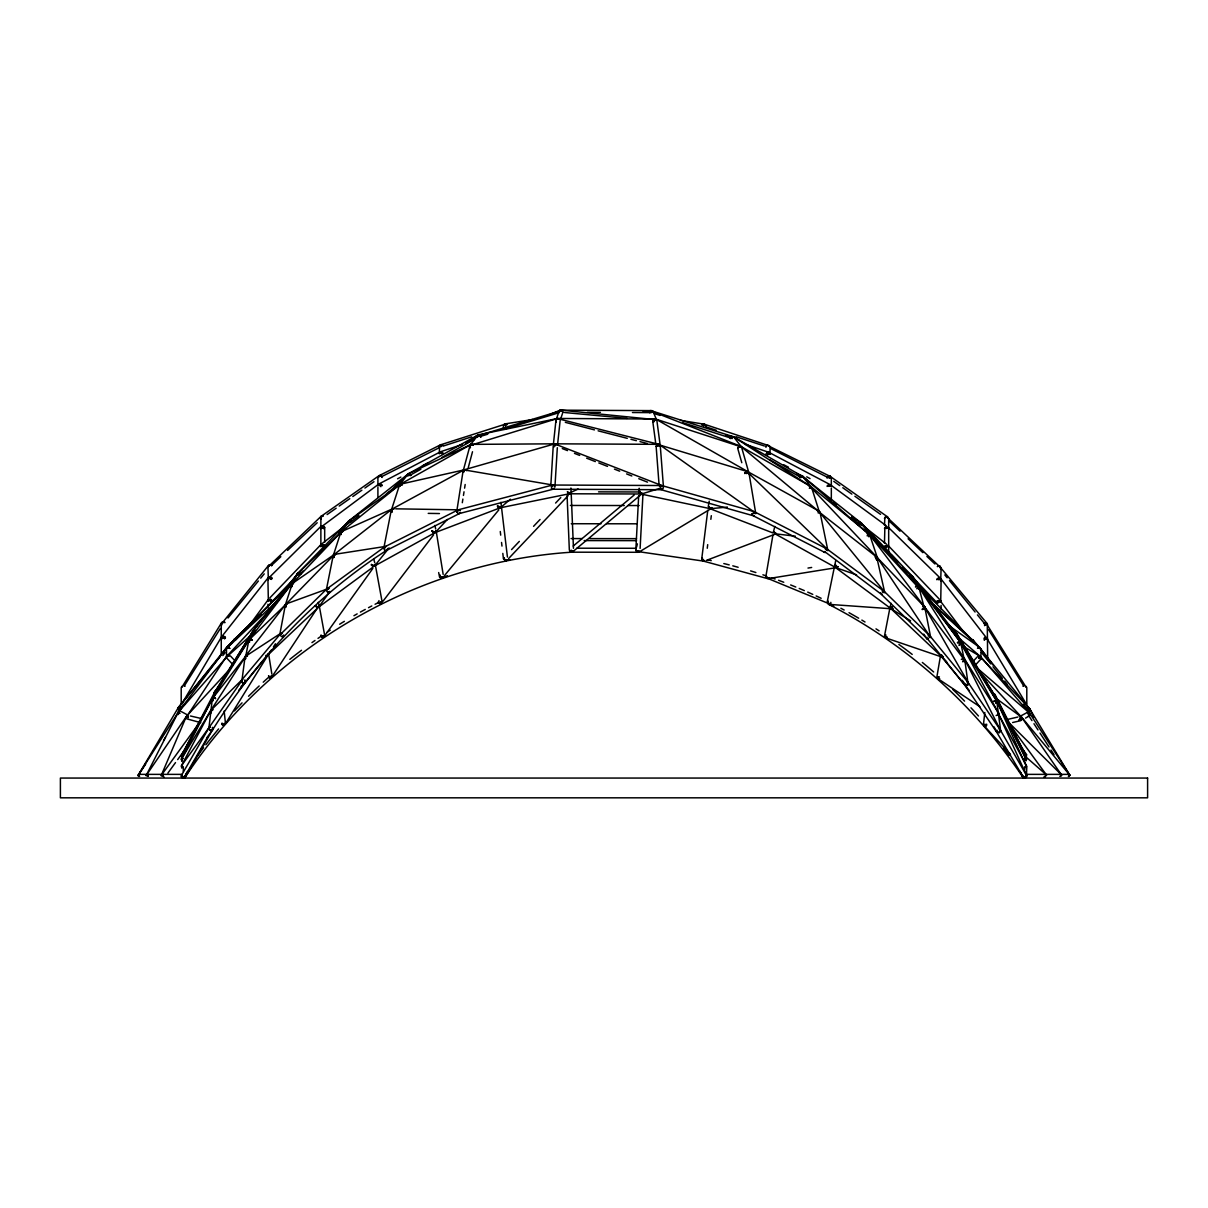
<?xml version="1.0" encoding="UTF-8"?>
<svg xmlns="http://www.w3.org/2000/svg" width="1208" height="1208" viewBox="0 0 1208 1208"><rect width="100%" height="100%" fill="white"/><g stroke="black" fill="none" stroke-linecap="round" stroke-linejoin="round"><path stroke-width="1.5" d="M184.296 777.106L184.9 777.575C270.079 647.835 416.7 562.324 571.58 552.192L571.444 550.199L571.716 552.177M555.363 445.827L555.71 443.819M960.904 642.883L959.031 645.449L960.813 643.864L960.224 642.233L996.887 701.319L996.162 703.283L996.932 702.301L996.147 700.746M941.41 655.098L941.878 657.031L885.766 637.899L885.796 634.774M651.308 410.614L651.293 411.384L651.308 410.614L560.844 410.176L560.829 410.946L560.437 410.176L559.274 412.185M739.779 447.202L741.123 447.202L740.081 446.386M819.447 512.041L741.138 446.598M335.688 554.578L333.378 555.287L334.027 557.447L334.057 554.578L392.177 509.006L393.823 508.991M725.57 435.106L733.996 437.311L741.47 446.96L655.597 419.04L558.051 418.466L558.066 419.236M912.206 576.548L902.391 567.367M441.328 577.303L442.339 577.303M802.49 476.586L801.735 475.559M869.322 534.827L802.505 475.982M819.719 513.023L811.474 487.126L801.78 475.559M859.341 522.687L858.284 523.442L859.311 522.656L861.666 523.442L869.639 534.57L877.325 557.643L930.704 637.582L924.8 607.216L877.355 557.734L875.015 556.903L877.355 557.719L876.721 559.893M435.106 532.592L435.861 530.841L435.288 532.426L433.31 532.562L431.966 530.841L433.34 532.698L434.835 532.713L498.496 508.462M830.787 603.532L830.847 602.354M182.076 760.965L181.442 759.032L212.472 698.556L248.788 640.18L252.079 640.059M635.816 550.274L638.685 495.748M640.119 548.402L642.973 493.861M828.462 603.517L828.416 604.226C906.755 644.438 974.176 704.355 1023.1 777.575L1023.705 777.106M918.835 588.085L869.126 534.117L867.359 533.891M260.958 614.253L234.563 639.077L236.738 638.383M550.833 485.254L553.234 445.827M554.925 487.126L557.326 447.7M702.361 557.93L702.799 560.331L704.053 560.361M327.715 592.177L330.011 591.497L327.7 592.388L326.236 590.395L333.031 556.36L334.42 554.457L285.405 604.71L245.043 656.699L245.617 658.828L245.133 656.548M1010.522 754.396L984.022 725.721L984.686 724.287M638.881 491.988L639.168 488.228M748.356 473.596L748.054 471.799L655.899 419.146L653.437 422.075M819.462 513.023L819.266 511.437L818.103 512.041M387.315 549.882C316.103 595.453 257.576 658.315 212.714 729.677L210.464 730.447L208.848 728.545L212.246 699.523L212.623 698.315L214.964 697.56M659.145 446.326L658.994 444.393L557.311 418.542L478.172 434.895L470.123 445.148L463.449 469.927M986.604 725.525L986.725 724.287M181.819 761.131L181.532 758.881L210.796 710.44L211.596 709.866L211.189 712.599L210.751 710.515L245.798 656.05L212.593 698.36L181.487 755.498L181.91 757.612M210.856 710.349L211.823 709.609L210.902 712.629L210.856 710.349L241.6 680.134L281.056 633.113L245.088 656.608L241.676 682.414M918.714 588.085L918.82 587.058L917.159 586.469M553.43 444.016L555.937 420.475L559.138 410.946L561.403 410.176L562.158 410.946L561.176 410.222M557.643 444.016L560.15 420.475M639.545 490.78L640.769 493.936M972.984 640.512L933.754 604.649M984.822 712.509L983.463 724.287L986.272 726.084M707.782 510.259L701.712 559.123L702.059 558.081M707.254 548.266L707.707 544.657M710.848 519.319L711.301 515.695M994.894 695.597L993.354 694.132M977.242 668.16L1029.367 712.886L1028.703 714.441L1029.729 713.294L1027.238 712.478L1019.401 716.676L1021.817 717.507L1061.726 775.219L1059.824 776.366M1026.498 756.555L994.999 694.721M506.333 560.059L509.776 559.787M290.207 585.065L290.373 583.887L290.011 585.065M811.232 488.319L810.915 486.582L733.452 436.783L731.897 437.447M869.413 535.793L869.096 534.057L810.915 486.582L740.836 446.386M234.488 640.3L234.654 639.107L235.711 639.545L235.001 638.866L226.847 647.216L178.407 707.465L138.24 775.128L139.418 776.366M478.006 435.695L560.014 410.992M767.291 445.163L769.647 445.933L704.445 424.25L703.811 426.046L704.128 424.189L680.331 420.339M456.971 510.018L462.966 471.739L464.401 469.746L554.608 443.895L662.256 485.707L659.719 486.492M462.302 502.724L462.875 499.085M463.449 495.431L464.023 491.792M464.597 488.138L465.171 484.499M184.144 777.605L207.836 736.593M772.863 535.355L765.857 576.594L768.696 578.315M943.388 657.016L940.594 655.098L936.895 676.857L938.42 678.639M559.032 412.185L560.059 410.222L561.494 410.191L656.14 419.72M465.82 443.517L478.006 434.971L476.949 436.888L478.172 434.895L479.501 434.88L480.935 436.873L479.47 434.895M245.239 658.994L248.863 640.059L251.264 639.198M955.83 635.68L956.147 633.671M994.803 695.597L957.385 634.774L996.811 701.199L1000.677 731.172L999.167 732.909M708.235 506.65L709.232 501.169M248.863 640.059L214.194 692.939L253.303 630.757M885.645 637.356L887.321 637.733M996.147 698.39L1021.409 717.024L1019.205 720.285M290.615 583.539L227.119 646.884L227.497 648.409M827.133 602.354L835.74 560.452M889.737 608.787L884.482 635.967L886.023 637.733M410.207 473.536L407.821 474.382L399.546 484.921L391.15 510.803L383.736 548.462L385.11 546.665L458.209 509.821L552.584 485.027L661.667 485.525L754.275 511.679L826.544 548.704M1026.422 755.906L1021.53 747.495M292.306 583.539L291.279 584.294L291.445 586.726L291.294 584.31L297.349 573.86L298.421 573.09L300.762 573.845L299.675 573.12M242.597 679.591L209.165 727.412L181.517 775.264L181.608 777.454M184.175 778.163L185.322 776.366L183.963 777.137M649.678 412.623L650.719 410.629M213.182 709.685L210.841 710.395L210.992 712.765M462.966 471.739L464.325 469.836L400.588 484.151L348.568 521.192L348.584 523.653L348.508 521.282L338.769 532.653M399.984 484.604L399.153 486.144L400.467 484.212L401.871 484.166M236.451 639.44L234.699 638.896L235.092 640.3M956.54 634.774L912.146 575.99M996.404 701.018L995.936 703.101M1026.453 766.702L996.962 701.516M247.398 656.019L245.088 656.684L245.315 658.934M636.601 547.073L637.371 543.872M472.388 445.269L470.773 444.574L400.195 484.332L341.381 531.656L291.234 584.476L248.908 640.059L248.969 642.384L248.923 639.953L252.895 631.029L291.234 584.355L293.574 583.615M286.387 603.864L285.556 607.02L285.058 605.797L292.276 583.615L291.611 584.053M956.177 633.958L954.697 633.566L956.268 633.249L955.875 634.774M964.694 660.459L924.875 607.322L923.048 606.643L924.875 607.322L924.724 609.557L918.805 586.922L912.523 576.291L910.168 575.506L909.126 576.276L910.198 575.536M995.709 700.429L996.751 701.153L995.966 702.301M968.227 684.996L964.709 659.296L1000.511 730.357L998.246 732.486L996.857 731.172M181.608 758.79L182.076 759.953M229.354 655.114L227.919 655.114L226.545 657.031L226.47 648.409L227.799 646.476L229.233 646.491M234.231 640.3L234.518 639.107M891.066 606.975L891.051 608.756M470.909 445.193L557.311 418.542L557.13 419.282M975.822 664.596L980.76 659.236L981.138 649.496L973.346 640.27L971.141 639.53M210.162 726.642L209.059 727.911L209.392 729.723M207.157 737.348L212.683 729.723L212.502 727.367L212.668 729.617L185.096 777.484M828.16 601.116L828.718 604.347L892.893 608.877M349.369 520.572L340.837 532.154L341.018 534.6L341.381 531.656L392.54 508.825L391.709 512.026L392.177 509.006M775.34 532.924L774.932 533.649L773.467 531.777L774.841 526.446M861.41 524.665L861.274 523.064L802.671 476.511M178.361 709.942L179.343 706.755L181.759 707.51M399.32 486.144L400.588 484.151M463.147 471.739L464.355 469.912M244.967 680.255L245.043 682.535L242.808 683.29L241.283 681.342L242.582 679.394M861.077 524.665L861.108 522.898L851.685 516.873M1021.802 719.877L1021.681 717.431L1019.914 718.654M468.221 467.783L472.509 451.732M226.953 656.11L273.386 605.978M861.244 524.665L861.198 522.973L859.311 523.668L861.274 523.064L912.523 576.518M937.876 676.857L937.816 678.594L979.899 706.725M328.833 588.402L286.477 603.804L285.148 605.736L285.617 606.99M460.339 513.083L386.56 550.41L387.828 548.462M825.079 552.584L753.097 515.695L661.138 489.723L553.068 489.225L458.179 513.838L456.851 511.845L459.387 509.836M767.291 445.314L830.153 476.375L829.292 478.157L830.409 476.526L887.699 516.964M248.652 641.161L249.21 642.279L248.908 639.998L286.447 603.894M890.085 606.975L891.187 603.381M285.42 604.619L279.682 635.091L282.476 637.069L283.804 635.091L282.506 636.858M333.031 556.36L333.378 555.257M291.309 586.726L291.279 584.294M297.349 573.86L296.972 575.084L298.391 573.12M341.849 531.399L340.46 533.377L342.377 531.716M348.568 521.192L348.191 522.415L348.584 521.176L350.924 520.406M391.15 510.803L392.555 508.885L391.588 509.58L392.298 511.905M399.153 486.144L399.546 484.921M479.183 435.771L477.764 435.091L408.47 473.747L408.531 475.544M469.731 446.386L471.09 444.423L473.279 445.148M477.764 435.091L477.824 436.888M214.48 691.716L214.48 694.177L215.281 691.142M477.13 435.65L476.737 436.888L478.202 434.88M333.408 555.182L340.822 532.215L343.072 531.399M456.684 511.845L458.074 510.018L460.444 510.712M640.617 493.936L640.98 492.698L640.965 493.981L569.013 493.785L569.028 492.486L569.376 493.74M710.213 507.858L709.972 508.598L708.839 506.65L710.319 508.508M767.473 455.31L768.56 452.245L745.457 444.348M221.26 654.857L221.26 623.69L222.71 621.682M268.357 579.81L267.95 566.763L269.399 564.755M245.088 656.684L244.741 657.771L246.13 655.884M241.222 681.342L241.585 680.255M320.875 546.771L320.875 516.495L378.844 475.831L379.372 476.45L379.101 475.68L440.437 444.876L441.358 446.552L440.754 444.755L506.197 423.857L507.239 424.612L503.842 424.612L504.899 424.008L505.578 425.85M381.713 484.544L382.121 485.691L380.656 484.272L377.908 485.691L377.908 477.462L379.357 475.469M439.259 446.658L440.709 444.665L443.064 445.42L439.652 445.51L439.259 453.619L440.709 452.2L443.457 453.619L440.678 451.716L439.259 453.619M884.467 525.223L884.875 517.371M212.246 699.523L213.529 697.635M463.298 471.739L464.627 469.746M638.337 551.512L638.096 552.283L571.58 552.192M730.855 438.534L732.063 436.556M177.953 708.734L179.403 706.755L181.608 707.51M270.969 677.024L270.169 677.975M1029.654 711.18L1029.654 708.749L980.277 648.711M227.784 646.884L227.331 648.409M741.788 462.709L737.665 448.198L739.13 446.205L741.123 447.005M937.997 677.884L939.401 676.857M210.237 726.808L208.848 728.545M560.708 418.814L562.943 412.185L560.844 410.176M980.73 659.236L980.73 656.865L978.254 656.125M226.47 648.409L227.919 646.491M226.47 657.031L227.919 655.114M210.464 711.557L211.868 709.821M659.145 485.752L656.125 446.326L657.59 444.378L747.661 471.649L749.081 473.596L755.785 513.687L753.097 511.86M186.379 717.582L187.708 715.589L186.138 716.963L161.102 775.763L163.337 775.763M919.167 588.085L918.744 589.308L918.79 586.861L917.748 586.106M464.325 469.836L464.204 471.739M554.608 443.895L554.381 444.816L555.318 443.91M221.653 624.929L221.653 622.543L225.066 622.543L224.008 621.682M267.95 566.763L269.399 564.921L271.755 565.616M268.357 579.538L268.357 577.515L270.698 576.82M320.875 518.972L320.875 516.601L323.231 515.891M377.908 477.462L380.656 475.62L382.121 477.462M377.908 485.691L379.357 483.849M827.118 478.157L828.582 476.163L829.881 476.163L831.33 478.157L831.33 486.416L829.881 484.997L827.118 486.416L827.525 485.269M884.467 518.61L884.875 517.462M884.467 543.192L884.875 527.383M940.7 568.938L939.643 565.797L937.287 566.552L939.643 565.948L941.092 567.79M940.7 580.882L941.092 568.545M737.665 448.183L739.16 446.265M184.477 777.152L187.059 771.972M918.684 587.375L917.325 587.375M963.682 658.587L964.709 659.296L964.618 661.546L960.768 642.701L918.895 587.088L964.739 659.326L962.716 661.169M656.729 446.326L658.013 444.363M178.497 712.071L178.361 714.502L178.361 712.071L180.052 711.316L178.497 712.071L179.267 711.935M186.062 717.582L226.968 655.748L228.871 656.246M185.217 776.91L185.413 776.366M271.86 674.139L268.569 653.664L267.074 655.567L265.76 655.446M656.125 446.326L657.605 444.484M998.548 715.483L998.593 713.173L997.566 712.448L1026.528 765.661L1026.075 767.744M181.608 775.279L181.2 776.366L182.937 778.163M1026.392 777.454L1026.8 766.627M1008.227 721.946L1061.545 774.917L1060.624 776.366M375.25 564.453L373.74 566.326L375.25 564.453L382.106 601.78L380.55 603.517M443.155 574.359L436.148 530.841L434.623 532.698L434.276 531.988M1023.825 778.163L996.796 732.305L964.845 685.087L927.049 638.307M928.061 635.831L930.371 636.495L929.405 637.582M980.549 648.726L978.374 647.579M268.569 653.664L267.043 655.446M272.147 675.997L269.339 677.779M998.533 715.393L998.608 713.249L964.784 659.417L962.821 658.768M996.917 730.1L996.842 732.244M1026.287 756.54L1004.422 714.698M835.543 564.393L835.498 567.518L856.578 574.887M436.148 530.841L434.593 532.562M139.147 775.143L138.105 775.611L138.603 776.366M179.267 707.51L178.407 707.465L178.708 708.734M267.95 578.662L269.399 577.243L272.162 578.662L271.755 577.515M320.875 546.363L321.932 544.476L324.272 545.019M649.98 412.623L651.354 410.705L652.562 411.384M765.842 454.148L767.291 452.728L770.055 454.148L770.055 447.156M884.467 528.53L885.932 527.111L888.68 528.53L885.932 526.673M940.7 580.61L939.643 577.877L937.287 578.587L936.895 579.734L938.344 578.315L941.092 579.734M378.98 600.602L378.466 602.958L380.082 603.683M381.033 602.958L381.592 601.78L381.245 603.366L378.255 602.852M410.826 475.544L409.104 473.747L408.289 475.544M924.437 608.379L924.709 607.186L968.227 682.701L1000.36 730.04L1026.483 775.264L1025.063 778.163M402.007 485.072L400.09 484.408L400.044 486.144M767.246 455.235L768.922 452.366L830.47 484.801L886.31 525.797M1026.573 757.491L1046.37 774.856L1044.497 777.303M503.57 558.881L504.129 557.764M179.267 712.161L178.286 712.207L146.077 775.672L186.364 716.45L188.282 717.582M1022.904 777.484C1023.251 775.687 1023.161 776.563 1023.523 777.816L1025.879 777.257L1026.604 775.476L998.05 712.871M184.643 777.348L188.569 770.749M440.407 578.013L440.165 575.023M210.751 710.515L181.487 765.661L181.925 767.744M203.669 714.441L181.502 756.555M748.175 472.706L827.299 549.202L884.15 591.361L818.813 511.226L820.172 513.023L827.903 550.652L825.245 548.84M768.046 577.786L767.639 578.541L766.491 576.594M927.865 639.349L881.055 594.064L824.626 551.543M826.997 549.746L826.287 549.746M887.487 527.519L886.279 528.53L888.046 527.081L940.458 578.3L938.601 579.734L940.655 578.481L986.83 638.383M830.153 476.375L829.232 478.051L830.349 476.526M710.108 507.798L708.673 507.783L712.071 507.692L711.029 508.493M998.246 715.362L998.774 713.43M163.548 740.549L165.451 737.333M964.286 661.516L964.815 659.704M998.185 715.378L997.884 712.629M876.57 559.923L876.676 557.024L818.148 511.241M181.88 703.736L221.562 636.873L222.71 636.072L225.066 636.782L225.458 637.93L224.008 636.51L221.653 637.054L221.653 639.077M800.074 477.553L801.206 475.65M216.232 691.067L218.165 687.911M221.049 683.184L223.933 678.458M225.851 675.302L233.552 662.694M235.484 659.538L252.804 631.18L297.757 573.483L348.961 520.814L408.304 473.853M972.772 640.572L921.327 588.568M994.577 695.597L994.712 694.464L993.278 694.192M1026.181 759.998L995.015 694.902M810.976 487.458L877.144 557.432L876.026 558.821M941.847 655.098L941.228 656.608L946.695 661.788M911.451 575.506L960.707 642.686L959.469 644.589M998.306 714.321L998.699 713.279M182.121 686.854L221.623 622.618L222.468 623.026M184.311 685.918L220.354 628.477M138.18 775.279L178.286 712.207L179.69 713.294M551.648 484.816L464.068 469.882L392.253 508.961L391.89 510.803M464.068 469.882L463.706 471.739M830.107 484.65L829.065 486.416L830.334 484.801M937.287 603.019L940.534 600.421M940.398 601.071L963.999 632.479M271.392 649.98L267.708 655.219L318.61 607.156L329.784 591.724M273.431 646.869L275.469 643.773M858.843 524.665L860.428 522.898M829.171 603.517L827.601 603.426M145.639 764.151L138.316 775.098L138.709 776.366M268.463 675.997L270.471 677.431L271.906 676.888L318.942 605.691M238.656 690.447L268.342 654.479L225.216 724.136L223.963 724.634L221.864 723.32M400.09 484.408L399.772 486.144M885.555 547.843L887.895 545.276M372.849 568.409L324.408 636.193L322.853 636.767L320.905 635.257M868.839 536.82L869.126 534.117M972.969 640.708L977.816 646.22M276.526 602.883L278.701 599.847M285.254 590.727L297.274 573.996L341.849 531.475M1025.924 760.965L1026.558 759.047L996.902 701.35M200.392 721.372L161.389 775.189L164.107 777.091M167.927 773.06L175.507 762.595M177.682 759.606L185.262 749.141M181.608 765.464L209.195 727.367M247.217 628.22L268.342 599.455L271.755 601.871M657.318 446.326L659.477 444.635L755.015 512.63M752.765 513.687L754.924 511.996M227.013 647.05L178.497 711.935L178.814 713.294M230.079 645.042L234.563 639.077M382.951 601.282L433.627 534.782M1033.867 717.356L1029.85 709.051L1028.688 709.972L1029.503 708.537L980.081 656.624M268.644 577.409L271.317 579.432L268.402 577.409L221.713 636.676L224.779 638.579M1026.256 708.749L1028.672 707.994L1029.639 708.749L1028.34 709.972M389.097 547.888L374.963 565.495L373.544 565.45L373.997 566.205M180.052 708.734L182.363 705.85M222.801 655.582L225.111 652.713M297.47 575.084L297.727 573.558L299.826 574.147L298.648 573.483M998.05 715.227L998.503 713.143M1025.909 759.953L1026.392 758.79L1024.218 759.303M222.302 622.905L268.463 565.495L269.218 565.978M228.025 617.998L258.376 580.988M260.717 578.149L264.22 573.875M220.354 656.367L178.512 707.329L178.905 708.734M222.74 653.452L225.141 650.553M228.72 646.174L234.699 638.896M444.333 575.748L498.859 509.821M320.467 545.895L324.272 545.412M887.503 517.704L939.93 566.884M940.7 602.294L941.092 581.577M638.685 552.056L639.681 551.376L636.239 551.316L639.5 551.422M1068.853 776.366L1069.82 775.219L1029.729 713.294L1028.31 714.441L1029.533 713.128L980.609 656.729L978.752 658.058M980.171 657.243L979.824 658.058L980.156 656.306L963.969 646.748M769.224 577.817L768.56 578.572L835.075 567.866M1068.793 776.366L1069.684 775.038L1021.741 717.326L982.074 674.411M978.827 658.058L980.262 656.533M800.27 477.553L801.991 475.982M867.102 535.793L869.337 534.223M569.693 551.286L573.136 551.286L571.988 551.965M885.358 547.722L888.106 545.457L939.25 599.077M640.512 493.936L642.414 493.196M1028.567 709.307L1029.76 708.915L1069.865 775.31L1068.567 776.366M227.134 672.071L186.545 716.223L188.357 716.782M973.588 660.882L977.302 656.865M1029.76 708.915L1028.476 709.972M435.816 531.928L447.322 519.485M985.97 724.287L984.414 725.797M374.993 565.389L371.4 565.525M181.849 765.328L181.653 766.627M511.558 549.61L519.334 541.395M533.574 526.326L540.051 519.485M555.605 503.056L560.784 497.575M508.598 558.564L568.198 495.582M986.996 638.504L1026.12 703.736M269.807 597.93L321.041 544.491L323.789 546.756M295.93 576.684L271.589 602.067L268.84 599.802M507.3 559.923L504.627 560.678M860.383 524.665L861.53 523.306L860.504 523.819M917.491 588.085L918.639 586.726L860.594 522.656M299.071 575.084L302.997 571.037M501.229 506.952L498.708 507.632L497.334 505.941L498.723 507.783L500.444 507.753L510.41 499.206M443.155 577.182L439.606 577.228L438.67 572.547M235.092 639.409L290.569 583.63M241.041 686.476L245.043 682.535M500.444 507.753L501.139 507.058L500.006 507.632M287.172 604.045L285.405 604.71L285.511 606.884M323.668 528.515L321.117 526.175L268.961 577.771M291.959 586.514L291.173 584.506L292.895 583.887M746.544 473.596L748.462 472.162M834.668 566.748L836.434 565.948L835.03 567.201M891.157 608.59L892.591 606.975L890.704 608.439L941.515 656.563M973.074 640.844L972.259 640.844M971.625 641.086L973.12 640.029M769.647 577.726L767.352 578.541L703.403 561.101L637.522 551.512M394.276 487.141L408.802 473.581L471.09 444.423L470.108 445.193L470.38 447.624M876.389 558.821L877.34 557.643L876.313 556.903M269.127 565.857L321.177 516.269L321.932 516.722M271.407 565.51L280.83 556.707M287.564 550.425L317.191 522.762M940.066 567.005L987.268 623.721L987.676 659.9M887.351 637.16L885.645 637.175M227.512 647.488L278.187 600.044M819.673 511.769L818.224 513.023M966.928 684.664L968.227 682.701L930.311 636.359L884.316 591.482L882.822 592.766M1019.96 718.654L1021.636 717.295L1018.948 719.983M809.33 488.319L811.172 486.93M556.979 419.251L557.824 418.512M557.371 418.481L556.329 419.267M984.309 639.923L987.223 637.899M994.32 694.902L985.29 680.527M738.994 447.005L739.824 446.281M922.217 609.134L924.709 607.171L869.564 534.585L868.084 535.793M286.115 604.076L285.934 606.854L285.39 604.71L286.417 604.03M214.903 691.52L214.39 692.939L214.858 691.474L216.006 691.52M182.015 755.136L181.713 756.54M248.833 640.164L249.618 642.173L248.788 640.18L251.777 640.18M213.182 697.937L212.819 700.685L213.378 697.816M911.949 576.79L912.508 578.753L912.523 576.291M960.194 643.124L956.66 633.566L954.29 632.781M227.617 656.095L251.264 634.925M661.38 485.707L660.006 488.817L663.086 488.757M661.425 489.542L662.286 488.817M182.046 758.518L181.472 759.953M984.505 625.638L985.426 624.853M573.211 546.046L634.23 494.963M572.532 551.965L642.052 493.755L639.289 493.121M552.373 485.133L551.331 488.364L552.177 489.119L554.2 488.364M746.499 472.494L747.344 471.799M298.255 573.181L297.108 575.084L298.119 573.317L300.55 573.906L299.327 573.317M253.62 630.531L253.303 633.264M350.275 522.415L358.957 515.559M386.424 493.83L400.875 482.4M347.768 523.547L321.268 544.31L323.593 546.877M253.771 630.365L252.925 633.46L252.925 630.984L253.967 630.214M213.227 697.967L213.197 700.504M181.442 759.032L183.374 758.443M335.718 554.457L333.438 555.151L333.589 557.583L334.48 554.366L385.186 546.469L384.25 549.7L385.246 550.471L387.572 549.58M215.099 691.354L181.396 755.679L183.133 755.136M327.579 588.402L326.236 590.395L328.818 588.613M181.487 755.498L182.348 754.849M181.532 758.881L182.453 758.186M182.529 764.8L181.411 766.099L181.744 767.865M825.321 551.543L824.324 552.086M1043.893 777.091L1046.611 775.189L1009.224 723.909M318.414 607.307L372.925 567.186M986.755 624.204L1025.879 686.854M321.675 526.612L378.768 484.076L380.913 486.688M470.123 445.148L471.165 444.393M384.099 547.254L326.643 589.096L279.743 635.091L282.325 633.324M731.64 436.541L730.206 438.534L731.655 436.541L733.165 437.356M653 411.384L653.407 412.623L651.942 410.629L649.602 411.384L650.885 410.629L653 411.384L656.533 419.72L653.12 419.72L655.385 418.965M702.105 424.914L703.162 424.159M984.913 622.86L983.871 623.615L987.087 623.585M1022.995 686.28L1024.037 685.51M1028.083 713.49L1029.367 712.886M248.923 639.953L249.965 639.198M1026.392 708.749L1028.612 707.994L1029.971 709.972M559.138 410.946L560.195 410.191M800.481 475.559L799.424 476.329L802.021 475.756L803.199 477.553L802.807 476.329M1028.657 713.626L1029.714 713.354L1029.654 715.664L1025.532 718.111M1068.416 776.366L1069.322 775.219M838.05 566.748L835.241 567.141M958.427 641.901L957.37 642.641L960.753 642.641L959.786 642.671M327.111 514.563L336.171 508.206M339.206 506.076L349.776 498.662M352.812 496.548L361.872 490.191M364.892 488.062L373.967 481.705M984.143 639.802L987.374 638.096M248.908 639.998L249.935 639.289M876.132 557.96L877.144 557.432M971.73 640.512L973.059 639.923M293.755 582.513L334.389 554.412M213.65 697.65L212.321 699.523L213.106 700.489M977.468 648.303L978.54 647.564M391.513 509.685L392.524 508.991M460.52 512.962L458.194 513.672M441.509 578.013L442.551 577.318M917.612 587.254L918.382 586.726M551.12 485.994L553.475 485.133L554.321 485.903M916.495 586.197L915.422 586.922L916.464 586.106L918.805 586.922M702.105 425.02L704.46 424.31L705.91 426.152L704.46 424.159M827.525 477.024L829.881 476.314L831.33 478.157M838.065 566.658L834.683 566.658M501.094 507.073L500.021 507.783L499.387 506.469L499.78 507.904L567.639 494.117M569.648 493.619L570.72 492.909L568.349 493.453M244.061 683.094L245.42 681.342L244.907 680.134M212.668 729.617L210.343 730.281M916.812 588.794L917.914 588.085M959.892 643.124L960.707 642.686L959.756 641.976M1028.582 709.187L1029.352 708.703M505.85 560.678L506.952 559.984M317.689 607.443L319.229 605.691L318.263 602.309M961.326 659.387L962.414 658.722M441.901 577.892L442.989 577.228M572.064 551.86L573.136 551.226M638.896 552.131L709.685 509.474M506.107 560.572L507.194 559.923M985.501 725.162L984.022 725.721M993.897 694.902L994.803 694.464M578.119 488.998L568.349 493.619M972.168 640.708L973.316 640.225L973.648 641.463M409.557 475.544L420.837 469.248M441.781 457.56L474.004 439.576M374.208 566.205L433.461 533.498M986.468 624.204L987.314 623.796M1025.592 686.854L1026.438 686.446M957.899 642.883L959.046 642.279M993.882 701.319L995.03 700.716M397.568 478.791L400.875 477.069M422.438 465.79L427.406 463.192M1028.688 713.762L1029.488 713.354L1029.639 715.664L1027.963 716.419M1069.593 775.264L1068.778 775.687L1069.865 775.31M884.875 545.986L887.231 545.442L888.68 546.862L884.875 546.378M983.871 638.277L986.226 637.733L987.676 639.153L984.913 637.296M993.807 701.35L994.954 700.746M381.668 476.631L439.697 447.489M442.324 577.998L447.383 575.657M928.318 638.307L926.868 638.76L923.742 634.125M1025.305 703.736L1026.498 703.328M1028.25 713.732L1029.382 713.294M548.145 415.265L560.059 410.222M962.64 661.788L963.833 661.274M994.124 701.516L995.317 701.018M922.278 609.587L923.425 609.134M996.132 715.514L997.31 715.061M706.378 560.391L774.63 534.374M1028.401 709.398L1029.85 709.051M462.075 444.499L440.678 451.716L441.464 453.619L440.376 451.837L379.04 483.925L380.656 483.849M443.14 446.084L471.664 436.828M641.735 493.936L659.492 488.455M480.618 436.345L487.745 434.201M503.796 429.369L559.062 412.713M1023.569 776.578L1022.663 776.88L1023.871 776.684M1006.34 719.711L1017.8 717.054M1012.621 722.535L1020.805 720.632L1021.817 718.654L1020.488 716.676M807.986 568.062L811.67 567.458M505.563 425.85L505.216 423.872L532.698 419.523M643.2 411.399L650.659 410.629M710.878 508.644L727.412 507.088M980.277 648.016L933.573 604.8M227.149 646.929L227.995 647.488M227.104 655.551L228.825 656.11M1026.287 755.468L1024.882 755.136M641.659 493.664L639.304 493.015M374.465 565.978L373.438 565.978M1027.313 712.478L1029.382 713.128M733.045 436.616L650.885 410.629M767.291 452.29L768.62 452.245L770.055 454.148M828.582 484.559L831.33 486.416M809.134 486.326L811.172 487.201M810.009 486.582L811.157 487.232M552.192 488.968L553.49 488.968M570.161 493.483L567.307 491.792L568.923 493.679M709.534 508.508L711.301 508.508M392.253 508.961L393.853 508.794M817.499 511.105L819.371 511.603M321.932 515.74L323.231 515.74M752.977 515.499L754.275 515.499M885.932 516.601L888.68 518.61L888.68 552.403M350.577 520.572L349.036 520.724L348.825 522.415M323.231 525.767L320.875 526.477L320.875 528.757M321.343 526.009L323.487 528.621M776.321 533.498L773.467 531.777M774.781 533.649L776.382 533.709M867.314 533.815L869.639 534.57L870.032 535.793L868.643 533.891M385.11 546.665L386.424 546.469M876.857 557.643L884.785 592.766L882.142 590.984M704.536 560.829L702.165 560.18M704.626 561.056L703.283 560.361M911.164 575.99L912.221 575.944M940.7 600.602L937.453 603.215L913.173 577.741M829.987 604.106L767.79 578.436M828.718 604.347L829.564 604.347M316.405 607.443L317.719 607.579L319.229 605.691L324.665 635.257L321.841 637.009M892.923 608.741L890.553 608.077L891.595 608.877L890.809 606.975M255.266 630.214L252.91 630.999L253.151 633.37M254.812 630.531L253.287 630.697L253.031 632.222M954.32 632.811L955.619 632.811L957.038 634.774L956.66 633.566M885.766 637.899L887.382 637.915M234.805 638.76L236.3 639.349M980.277 648.258L992.946 664.989M246.13 655.793L247.429 655.884M941.394 656.397L969.239 690.538M943.418 656.88L940.594 655.098M271.196 677.265L270.924 675.997M937.816 678.594L939.718 678.639M967.381 682.701L968.227 682.701M962.172 680.3L965.796 685.117M967.155 685.661L964.497 683.909M181.562 686.446L182.408 686.854M993.791 694.464L994.969 694.691M181.502 703.328L182.695 703.736M186.334 716.586L188.373 716.963M224.567 724.347L224.356 723.32M183.571 754.849L181.442 755.559L182.046 757.507M1024.626 758.443L1026.558 759.047M139.298 774.373L181.789 774.373M1026.211 774.373L1068.703 774.373M182.136 775.581L181.985 776.366M1023.357 777.348L1019.431 770.719M478.187 434.895L480.739 436.888M570.387 505.457L624.279 505.533M627.994 505.533L639.138 505.548M571.278 523.728L601.025 523.759M606.612 523.774L636.359 523.804M571.082 538.572L582.301 538.587M589.776 538.602L636.495 538.647M584.159 540.595L636.495 540.656M576.88 548.206L636.208 548.281M654.827 418.965L653.604 419.72L653.498 422.196M598.549 491.867L639.138 491.973M587.224 412.305L600.421 412.366M632.448 412.532L651.293 412.623M555.363 443.819L658.239 444.333L658.254 445.088M395.726 508.825L457.515 509.806M428.221 513.37L439.455 513.551M564.529 412.517L627.178 418.376M795.332 536.186L775.008 533.77L774.177 531.777M642.339 494.329L708.039 508.221M190.426 715.982L200.453 718.307M200.754 722.656L186.606 718.805M565.329 422.347L594.472 429.882M598.111 430.818L627.269 438.338M630.908 439.274L636.374 440.678M640.014 441.63L647.292 443.502M1022.995 776.85L1024.037 777.137M654.827 413.74L660.096 415.431M682.988 422.755L732.29 438.534M705.593 426.741L716.284 430.244M735.883 436.662L764.392 445.994M148.357 775.672L146.259 775.234L148.176 776.366M830.183 604.891L833.716 606.205M711.255 509.172L773.06 532.985M562.294 448.561L567.518 450.614M574.464 453.362L579.689 455.416M586.635 458.164L595.333 461.592M598.806 462.951L607.503 466.379M614.449 469.127L619.674 471.18M626.62 473.914L631.844 475.982M638.79 478.715L647.488 482.143M652.169 411.43L740.64 446.281M796.797 473.461L802.459 476.375L733.452 436.783M317.553 607.126L315.545 605.691M771.263 448.832L827.571 477.326M138.407 775.279L139.584 776.366M783.539 464.642L788.507 467.254M806.717 476.843L810.04 478.594M180.777 711.316L187.18 714.743M434.231 532.426L432.343 530.841M380.188 603.366L378.3 601.78M250.554 639.545L251.672 640.164M819.1 511.18L748.054 471.799L746.393 471.784L748.024 472.419M776.155 534.449L833.611 566.416M499.538 507.586L497.696 505.941L499.357 507.753M441.464 577.817L439.621 576.171M769.979 459.901L801.1 477.553M350.909 521.418L348.961 520.814L349.006 522.415M373.121 566.144L371.339 564.453M505.624 560.572L503.781 557.824M433.989 532.592L432.238 530.841M569.723 551.226L570.765 551.86M891.564 609.074L910.605 620.821M227.95 647.624L227.315 647.624M178.648 707.465L179.539 708.734M702.392 560.24L703.494 560.935M1022.995 777.454L1024.037 778.133L1022.587 776.366M999.288 729.436L1000.677 731.172M641.025 493.755L639.289 490.886M571.505 551.965L569.783 550.199M465.654 469.912L466.726 470.607L465.684 469.806M963.697 658.722L964.724 659.387M967.321 682.173L968.68 683.909M221.638 724.423L223.963 725.102L225.458 723.32L224.159 711.089M555.967 443.985L557.039 444.68M553.46 485.284L554.517 485.994M923.818 606.627L924.83 607.292L923.788 606.491M322.717 636.178L323.955 636.178M819.16 511.241L820.172 513.023M251.234 639.289L252.306 639.998M881.946 594.547L880.602 592.766M658.904 444.484L659.946 445.193M662.075 485.782L663.494 487.624M659.689 488.757L660.731 489.466M349.822 520.724L350.773 521.373M747.692 471.784L748.718 472.479M824.067 551.754L825.079 552.449M979.522 656.125L981.062 658.058M979.673 647.579L981.138 649.496M479.168 434.971L480.648 436.888M833.762 481.358L839.786 485.616M842.806 487.745L851.866 494.132M854.886 496.261L880.541 514.351M948.205 625.095L980.292 647.82M659.946 445.118L658.889 444.378L659.598 445.103M741.486 447.005L740.459 446.265L740.746 447.005M995.694 700.353L997.129 702.301M733.981 437.311L732.939 436.541L733.588 437.311M561.478 410.176L562.943 412.185M887.231 516.601L888.68 518.61M986.226 622.86L987.676 624.853M656.533 419.72L655.476 418.965L655.793 419.765M637.915 552.131L636.329 550.274M380.656 475.469L381.713 476.239M270.698 564.755L271.755 565.525M183.963 685.51L185.005 686.28M184.144 776.366L185.171 777.348M472.268 444.423L473.279 445.178M836.54 568.319L889.39 607.473M828.175 603.532L829.141 604.242M180.4 707.979L181.411 708.734M833.49 502.407L836.434 504.733M861.425 524.423L886.43 544.129M851.127 517.598L859.96 524.665M963.984 658.768L964.845 660.459M400.935 484.332L401.811 485.027M186.651 716.223L188.222 717.582M775.445 533.709L774.041 531.777M959.182 638.307L980.383 656.533M228.856 647.564L229.822 648.409M224.628 638.7L221.562 636.873L221.653 638.806M180.249 707.858L181.215 708.734M179.66 708.734L178.407 707.465M179.781 713.294L178.482 711.98L227.436 656.231M972.425 639.515L973.406 641.463M889.269 521.131L900.02 531.218M908.084 538.783L922.867 552.66M926.898 556.435L934.962 564.015M836.027 567.564L834.864 565.586M317.523 606.688L318.972 606.688L318.731 605.691M938.873 678.821L937.71 676.857M228.75 647.473L229.656 648.409M891.428 554.955L897.831 561.66M230.305 655.853L234.141 659.9M226.847 658.224L231.966 663.63M949.141 625.019L956.525 633.445M371.49 564.453L372.291 565.389M921.055 588.9L924.633 593.083M984.731 725.525L985.366 726.28M268.357 601.146L267.95 580.489M944.822 574.917L947.148 577.771M949.473 580.625L975.082 612.018M977.423 614.872L985.562 624.853M981.364 652.38L990.681 663.887M993.006 666.771L1002.323 678.292M1004.663 681.176L1006.989 684.045M1023.297 704.204L1027.963 709.972M321.781 637.19L321.162 635.257M1003.455 748.099L1009.042 755.529M1022.436 748.885L1026.83 754.924M292.079 586.544L291.234 584.476M315.333 605.691L317.175 607.322L318.338 606.597M269.384 677.975L268.795 675.997M978.933 671.24L982.119 675.891M222.846 725.313L222.212 723.32M1028.959 715.997L1031.964 720.632M1033.973 723.728L1037.989 729.934M1039.982 733.029L1049.012 746.952M1051.005 750.047L1054.025 754.698M379.131 483.925L380.173 485.691M988.506 629.549L1023.72 685.948M409.905 474.427L410.569 475.544M994.712 696.744L996.479 700.006M960.934 643.124L998.759 713.702M766.144 576.594L766.733 577.726M994.109 726.944L996.645 731.988M380.701 601.78L381.245 603.471M324.68 542.241L324.68 527.624L321.932 526.205L320.875 528.5M1020.534 772.229L1022.798 777.257L1022.798 776.366M470.38 447.594L469.912 446.386L471.271 444.378L554.789 443.819L553.898 447.066M290.886 585.518L291.339 586.68M1026.392 775.279L1026.8 776.366M324.272 526.477L324.68 527.624M320.467 517.734L320.875 518.881M221.26 623.69L221.653 624.823M751.587 513.687L751.95 514.804M926.521 637.582L926.853 638.67M877.355 557.719L877.688 558.821M271.649 675.997L271.906 676.888M741.863 448.198L749.081 473.596M373.77 559.229L374.752 562.717M297.349 574.102L297.621 575.084M434.835 525.435L435.711 529.029M252.744 631.316L252.91 632.222M500.897 502.256L507.436 557.054M1023.659 776.366L1023.855 777.605M341.079 533.377L340.852 532.29L340.913 533.377M656.926 420.958L660.081 444.514M652.713 420.958L655.884 444.514M500.278 531.49L500.701 535.144M501.546 542.452L501.969 546.091M502.815 553.4L503.449 558.881M660.323 446.326L663.358 485.752M570.901 488.017L571.127 491.792M571.203 493.664L573.468 548.311M567.081 495.552L569.346 550.199M1026.8 687.518L1026.8 704.385M1024.701 766.702L1024.701 769.919M941.092 605.419L941.092 609.028M831.33 488.108L831.33 499.976M503.434 425.85L503.434 428.9M377.908 487.383L377.908 497.515M267.95 604.257L267.95 607.866M183.299 766.702L183.299 771.534M181.2 687.518L181.2 704.385M198.052 755.121A503.253 503.253 0 0 1 203.578 747.707M205.843 744.777A503.253 503.253 0 0 1 218.588 728.937M234.428 710.938A503.253 503.253 0 0 1 242.053 702.86M248.546 696.261A503.253 503.253 0 0 1 259.161 685.963M263.223 682.188A503.253 503.253 0 0 1 268.674 677.235M289.829 659.341A503.253 503.253 0 0 1 301.517 650.266M311.966 642.611A503.253 503.253 0 0 1 314.986 640.482M318.006 638.368A503.253 503.253 0 0 1 321.056 636.284M327.172 632.177A503.253 503.253 0 0 1 330.267 630.168M339.629 624.234A503.253 503.253 0 0 1 344.371 621.335M353.944 615.718A503.253 503.253 0 0 1 357.16 613.89M360.392 612.079A503.253 503.253 0 0 1 365.254 609.421M368.516 607.684A503.253 503.253 0 0 1 371.792 605.963M375.069 604.272A503.253 503.253 0 0 1 378.361 602.596M707.616 559.863A503.253 503.253 0 0 1 711.225 560.633M723.819 563.547A503.253 503.253 0 0 1 729.209 564.891M732.788 565.827A503.253 503.253 0 0 1 738.148 567.277M750.591 570.886A503.253 503.253 0 0 1 755.876 572.532M762.912 574.797A503.253 503.253 0 0 1 766.4 575.974M771.625 577.786A503.253 503.253 0 0 1 775.098 579.025M778.571 580.293A503.253 503.253 0 0 1 783.765 582.256M790.651 584.944A503.253 503.253 0 0 1 795.8 587.028M799.213 588.447A503.253 503.253 0 0 1 804.317 590.621M807.714 592.116A503.253 503.253 0 0 1 812.773 594.381M816.14 595.937A503.253 503.253 0 0 1 821.153 598.292M840.904 608.273A503.253 503.253 0 0 1 844.165 610.025M849.028 612.698A503.253 503.253 0 0 1 858.661 618.209M861.848 620.097A503.253 503.253 0 0 1 865.019 621.999M875.996 628.855A503.253 503.253 0 0 1 879.107 630.863M898.873 644.438A503.253 503.253 0 0 1 912.206 654.404M922.353 662.467A503.253 503.253 0 0 1 933.663 671.98M952.75 689.39A503.253 503.253 0 0 1 964.573 701.123M970.96 707.812A503.253 503.253 0 0 1 978.465 715.982M407.821 474.382L407.745 475.801L408.908 473.536L407.458 475.544L407.866 474.306M766.25 445.933L765.842 447.156L766.25 446.024M995.196 695.597L994.788 696.835L994.803 694.389L993.746 693.603L995.196 695.597M745.306 472.404L744.883 473.596L745.321 472.479M268.357 599.787L267.95 600.663L269.399 599.893L272.162 600.663L270.698 599.244L268.357 599.787M937.287 600.935L936.895 601.811L938.344 601.04L941.092 601.811L939.643 600.391L937.287 600.935M554.683 443.88L553.641 444.619L554.668 443.985M1147.6 778.058L60.4 778.058L60.4 797.824L1147.6 797.824L1147.6 778.058M215.568 698.556L214.42 697.967L215.477 698.541M559.742 419.267L558.685 418.527L559.742 419.236M811.474 487.126L810.462 486.401L811.851 488.319L811.474 487.126M556.344 421.668L555.937 420.475L556.344 421.713M862.044 524.665L861.651 523.426L862.044 524.665M924.95 608.379L924.875 607.322L924.845 608.379"/></g></svg>
